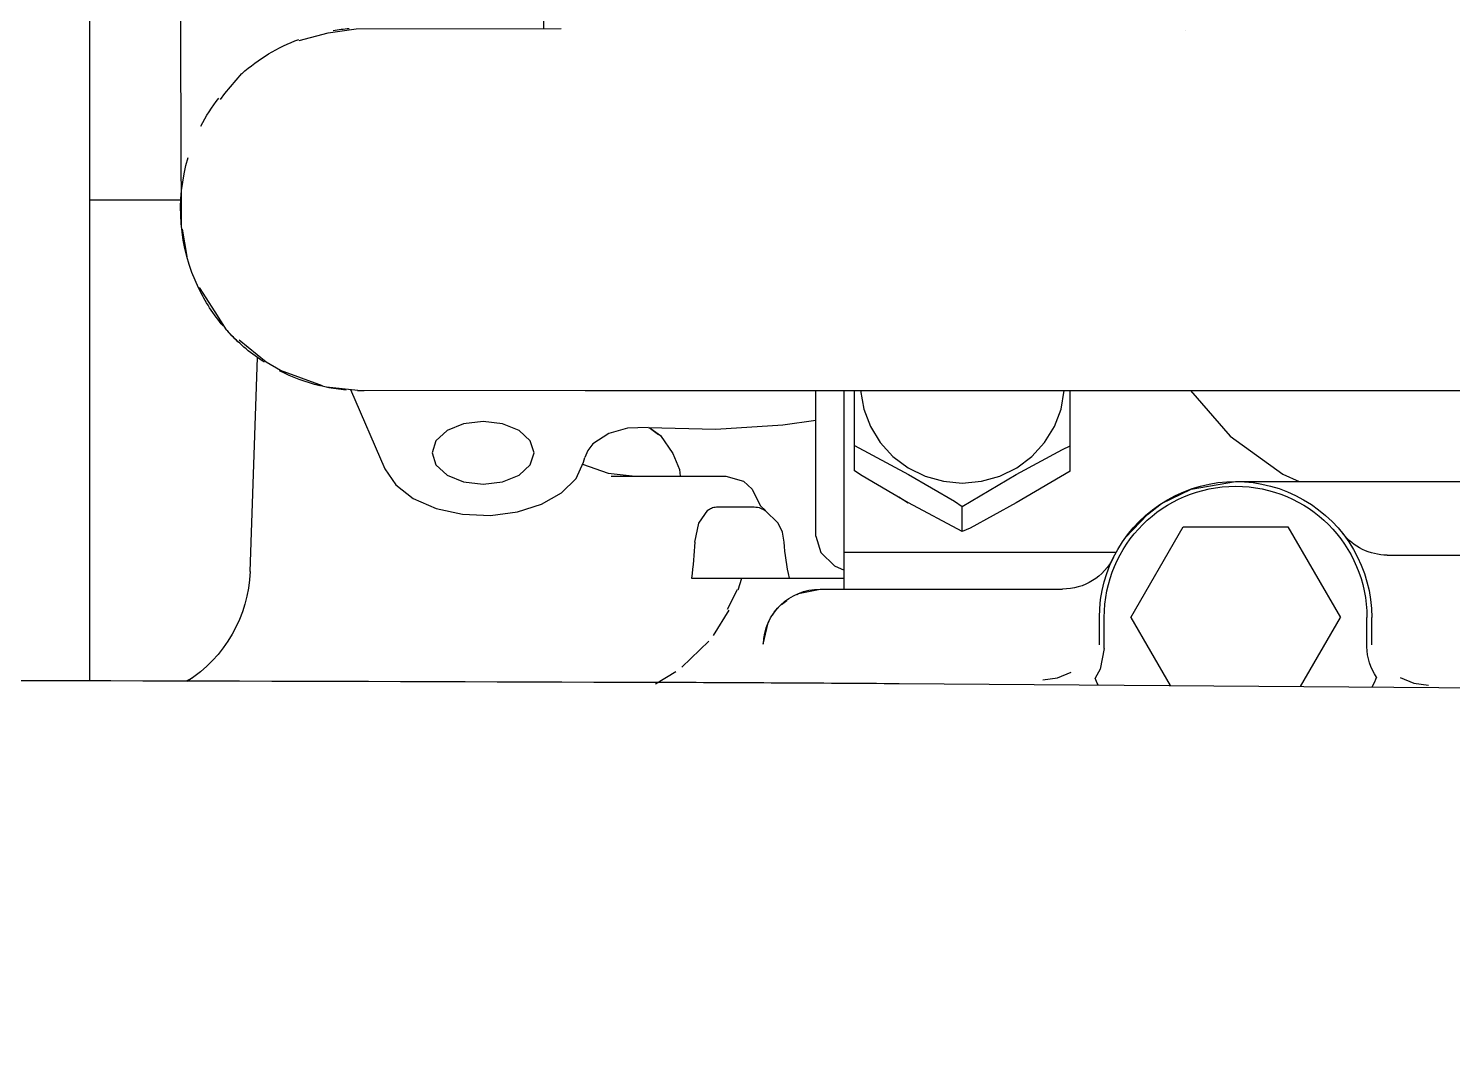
# Model space of a CAD drawing. Header units: millimetres. Extents: x 1084702 to 1166801, y 36632 to 124519.
# Drawn here: x 1102424.4 to 1102549.9, y 45793 to 45882.8 of the extents above; entities that cross this region are included whole.
import ezdxf

# ---------------------------------------------------------------- set-up
doc = ezdxf.new("R2010")
doc.units = ezdxf.units.MM
doc.header["$LTSCALE"] = 250
doc.layers.get('0').update_dxf_attribs({"color": 255})
doc.layers.add('%posline', color=240, linetype='Continuous')
doc.layers.add('%symbol', color=1, linetype='Continuous')
doc.styles.add('ROMANS', font='ROMANS.shx', dxfattribs={"height": 100})
doc.dimstyles.new('dott', dxfattribs={"dimscale": 100, "dimtxt": 150, "dimasz": 0.01, "dimexe": 0.5, "dimexo": 1, "dimgap": 1, "dimtad": 1, "dimdsep": 46, "dimtxsty": 'ROMANS', "dimcen": 1.5, "dimclrd": 1, "dimclre": 1, "dimclrt": 2, "dimazin": 2, "dimtfac": 1, "dimtmove": 2, "dimatfit": 3, "dimldrblk": 'DOT', "dimfxl": 1, "dimtvp": 100, "dimtolj": 1, "dimarcsym": 0})

# ---------------------------------------------------------------- blocks, each defined once
blk = doc.blocks.new('_Dot')
at = {"color": 0, "linetype": 'ByBlock', "lineweight": -2}
blk.add_line((-0.5, 0), (-1, 0), dxfattribs=at)
at = {"color": 0, "linetype": 'ByBlock', "const_width": 0.5}
blk.add_lwpolyline([(-0.25, 0, 1), (0.25, 0, 1)], format="xyb", close=True, dxfattribs=at)
blk = doc.blocks.new('GENERATOR-BORDE')
for p, q in [((-2340.27, -281.7), (-2167.36, -280.44)), ((-2411.61, -281.96), (-2411.61, -426.96)), ((-2403.09, -281.93), (-2402.57, -282.19)), ((-2319.85, -287.52), (-2316.38, -281.53)), ((-2304.88, -281.44), (-2301.37, -287.52)), ((-2322.19, -284.77), (-2322.19, -287.52)), ((-2299.03, -284.93), (-2299.03, -287.52)), ((-2352.24, -285.16), (-2351.8, -287.04)), ((-2322.61, -285.1), (-2322.61, -287.52)), ((-2298.61, -285.1), (-2298.61, -287.52)), ((-2351.8, -287.04), (-2351.73, -287.17)), ((-2355.39, -288.24), (-2354.53, -290)), ((-2351.42, -287.72), (-2351.27, -287.98)), ((-2350.65, -288.66), (-2350.16, -289.01)), ((-2319.85, -287.52), (-2315.23, -295.52)), ((-2305.99, -295.52), (-2301.37, -287.52)), ((-2349.29, -289.56), (-2349.13, -289.64)), ((-2349.13, -289.64), (-2347.24, -290.02)), ((-2358.57, -291), (-2354.13, -291)), ((-2354.13, -291), (-2351.77, -291)), ((-2351.77, -291), (-2348.99, -291)), ((-2348.99, -291), (-2345.11, -291)), ((-2347.24, -290.02), (-2325.86, -290.02)), ((-2345.11, -290.02), (-2345.11, -293.27)), ((-2397.49, -291.58), (-2396.83, -310.45)), ((-2347.18, -293.25), (-2345.98, -292.07)), ((-2345.98, -292.07), (-2345.11, -291.7)), ((-2347.61, -294.68), (-2347.18, -293.25)), ((-2345.11, -293.27), (-2321.1, -293.27)), ((-2297.24, -293.02), (-2273.11, -293.02)), ((-2347.61, -294.68), (-2347.61, -307.54)), ((-2334.71, -295.09), (-2334.7, -297.32)), ((-2315.23, -295.52), (-2305.99, -295.52)), ((-2356.37, -297.27), (-2353.05, -297.27)), ((-2352.89, -298.16), (-2352.48, -297.38)), ((-2352.48, -297.38), (-2352.04, -296.95)), ((-2353.23, -298.83), (-2352.89, -298.16)), ((-2365.66, -300), (-2358.95, -300)), ((-2359.64, -300.56), (-2359.57, -300)), ((-2358.95, -300), (-2355.55, -300)), ((-2355.55, -300), (-2353.98, -299.55)), ((-2353.98, -299.55), (-2353.23, -298.83)), ((-2310.61, -299.52), (-2310.35, -299.52)), ((-2310.35, -299.52), (-2270.86, -299.52)), ((-2306.45, -300.17), (-2305.01, -299.52)), ((-2388.63, -307.63), (-2385.61, -300.62)), ((-2368.08, -301.21), (-2367.97, -301.64)), ((-2344.2, -300.46), (-2344.19, -302.69)), ((-2325.2, -300.44), (-2325.19, -302.67)), ((-2311.09, -303.51), (-2306.45, -300.17)), ((-2362.3, -304.29), (-2361.48, -303.66)), ((-2344.19, -302.69), (-2344.19, -307.53)), ((-2325.19, -302.67), (-2325.19, -307.53)), ((-2314.58, -307.53), (-2311.09, -303.51)), ((-2345.1, -307.53), (-1646.61, -307.54)), ((-2400.59, -314.48), (-2399.58, -312.91)), ((-2401.96, -316.63), (-2400.59, -314.48)), ((-2403.48, -321.77), (-2403.06, -319.36)), ((-2411.61, -324.36), (-2403.59, -324.36)), ((-2400.09, -333.22), (-2399.7, -333.75)), ((-2399.7, -333.75), (-2398.22, -335.5)), ((-2403.6, -337.74), (-2403.59, -450.4)), ((-2371.63, -449.22), (-2371.62, -339.48)), ((-2315.02, -339.33), (-2315.02, -339.34))]:
    blk.add_line(p, q)
for points in [[(-2361.74, -281.66), (-2359.94, -282.74)], [(-2327.61, -282.02), (-2326.31, -282.19), (-2325.11, -282.69)], [(-2322.19, -284.77), (-2322.55, -282.96), (-2323, -282.16)], [(-2296.11, -282.22), (-2294.9, -281.72), (-2293.61, -281.55)], [(-2359.42, -283.13), (-2357.05, -285.42)], [(-2356.64, -285.93), (-2355.24, -288.16)], [(-2354.46, -289.97), (-2354.13, -291)], [(-2345.11, -293.27), (-2345.1, -307.55)], [(-2358.29, -294.17), (-2357.94, -295.85), (-2357.13, -296.98)], [(-2350.39, -294.17), (-2350.55, -295.05), (-2350.92, -295.84), (-2352.07, -296.97)], [(-2320.32, -294.58), (-2318.37, -296.61), (-2317.13, -297.57), (-2314.53, -298.83), (-2310.61, -299.52)], [(-2334.71, -295.09), (-2339.45, -297.64)], [(-2329.96, -297.63), (-2334.02, -295.41), (-2334.71, -295.09)], [(-2385.61, -300.62), (-2384.65, -299.22), (-2383.1, -298.03), (-2381.08, -297.14), (-2378.75, -296.63), (-2376.28, -296.53), (-2373.92, -296.84), (-2371.79, -297.52), (-2370.02, -298.53), (-2368.75, -299.79), (-2368.08, -301.21)], [(-2339.44, -300.13), (-2335.38, -297.77), (-2334.7, -297.32)], [(-2334.7, -297.32), (-2329.95, -300.13)], [(-2339.46, -297.64), (-2343.52, -300.01), (-2344.2, -300.46)], [(-2340.29, -298.17), (-2339.46, -297.64)], [(-2325.2, -300.44), (-2329.95, -297.63)], [(-2376.94, -304.81), (-2378.66, -304.6), (-2380.12, -304), (-2381.1, -303.1), (-2381.44, -302.04), (-2381.1, -300.98), (-2380.12, -300.08), (-2378.66, -299.48), (-2376.94, -299.27)], [(-2376.94, -299.27), (-2375.22, -299.48), (-2373.76, -300.08), (-2372.78, -300.98), (-2372.44, -302.04), (-2372.78, -303.1), (-2373.76, -304), (-2375.22, -304.6), (-2376.94, -304.81)], [(-2368.18, -301.03), (-2365.91, -300.26), (-2363.54, -300)], [(-2343.66, -307.53), (-2343.38, -305.91), (-2342.8, -304.37), (-2341.93, -302.96), (-2340.81, -301.73), (-2339.48, -300.73), (-2337.98, -299.99), (-2336.37, -299.53), (-2334.7, -299.38)], [(-2334.7, -299.38), (-2333.02, -299.53), (-2331.4, -299.98), (-2329.9, -300.72), (-2328.57, -301.72), (-2327.45, -302.95), (-2326.58, -304.36), (-2325.99, -305.9), (-2325.71, -307.53)], [(-2362.13, -304.16), (-2361.31, -303.57), (-2360.22, -301.99), (-2359.64, -300.56)], [(-2344.19, -302.69), (-2339.45, -300.14)], [(-2329.94, -300.13), (-2325.88, -302.35), (-2325.19, -302.67)], [(-2362.39, -304.29), (-2364.2, -304.22), (-2365.85, -303.75), (-2367.26, -302.83), (-2367.71, -302.26), (-2367.97, -301.64)], [(-2362.39, -304.29), (-2356.44, -304.12), (-2350.51, -304.51), (-2347.61, -304.92)], [(-2390.76, -307.88), (-2388, -307.57), (-2367.96, -307.54)], [(-2367.96, -307.54), (-2366.21, -307.53)], [(-2366.21, -307.54), (-2344.19, -307.55)], [(-2391.09, -307.95), (-2394.8, -309.31), (-2396.08, -310.03), (-2398.44, -311.97)], [(-2403.53, -322.06), (-2403.6, -337.74)], [(-2393.15, -338.41), (-2390.61, -339.09), (-2388.14, -339.45), (-2370.07, -339.48)]]:
    blk.add_lwpolyline(points)
for centre, radius, start, end in [((-2553.46, 56717.89), 57000.02, 270.010266, 270.192964), ((-2409.48, -292), 12, 1.9994, 57.5743), ((-2379.71, 5204.94), 5486.78, 270.19027, 270.41188), ((-2310.61, -287.52), 13.5, 153.8414, 156.5758), ((-2294.41, -284.93), 4.62, 144.6682, 179.9423), ((-2310.61, -287.52), 13.5, 22.9441, 26.9955), ((-2347.24, -285.02), 5, 181.5007, 269.9993), ((-2347.24, -285.03), 5, 216.2187, 226.7762), ((-2310.61, -287.52), 12, 179.9996, 0.0004), ((-2310.61, -287.52), 11.58, 180.0085, 359.9915), ((-2385.14, -295), 26.86, 1.7653, 8.5619), ((-2334.31, -294.92), 16.1, 165.9093, 177.3389), ((-2325.86, -295.02), 5, 26.179, 90), ((-2325.86, -295.02), 5, 26.1786, 90.0003), ((-2297.24, -298.02), 5, 90, 141.8555), ((-2356.18, -295.77), 1.54, 231.923, 245.4895), ((-2356.36, -296.16), 1.11, 245.3878, 269.4928), ((-2353.07, -295.55), 1.72, 270.5422, 290.036), ((-2353.29, -294.9), 2.4, 289.8012, 300.5602), ((-2387.61, -323.52), 16, 89.3025, 91.441), ((-2387.61, -323.52), 16, 103.489, 117.0282), ((-2387.61, -323.52), 16, 101.3959, 105.0269), ((-2387.61, -323.52), 16, 95.0723, 101.3815), ((-2387.61, -323.52), 16, 122.558, 136.8909), ((-2387.61, -323.52), 16, 133.1717, 138.4403), ((-2387.61, -323.52), 16, 140.0267, 154.3227), ((-2387.61, -323.52), 16, 154.3462, 196.6473), ((-2387.61, -323.52), 16, 207.2918, 217.8393), ((-2387.61, -323.52), 16, 228.4403, 249.5888), ((-2387.61, -323.52), 16, 260.8147, 265.9135)]:
    blk.add_arc(centre, radius, start, end)
blk = doc.blocks.new('BL_1-deck_B4_2')
at = {"xscale": -1, "rotation": 180}
blk.add_blockref('GENERATOR-BORDE', (87078.4, 13794.84), dxfattribs=at)

msp = doc.modelspace()

# ---------------------------------------------------------------- hatches: boundary and pattern name
at = {"layer": '%symbol', "true_color": 0x939598}
h = msp.add_hatch(dxfattribs=at)
h.set_pattern_fill('ANSI31', color=252, scale=100)
h.paths.add_polyline_path([(1097892.6, 52632.31), (1097892.6, 43032.31), (1109392.6, 43032.31), (1109392.6, 52632.31)])

# ---------------------------------------------------------------- block references
msp.add_blockref('BL_1-deck_B4_2', (1017763.01, 31748.48))

# ---------------------------------------------------------------- leaders
at = {"layer": '%posline', "linetype": 'ByBlock'}
msp.add_leader([(1106280.81, 47363.31), (1101490.53, 42238.05)], dimstyle='dott', override={"dimasz": 2, "dimgap": 1, "dimtad": 0, "dimclrd": 256}, dxfattribs=at)

doc.saveas('drawing.dxf')
